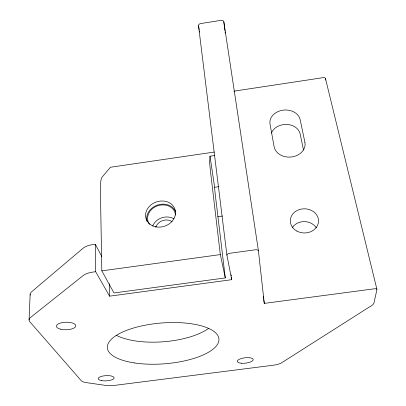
<?xml version="1.0" encoding="UTF-8"?>
<svg xmlns="http://www.w3.org/2000/svg" width="406" height="406" viewBox="0 0 406 406"><rect width="100%" height="100%" fill="white"/><g stroke="black" fill="none" stroke-linecap="round" stroke-linejoin="round"><path stroke-width="0.61" d="M29.07 319.918L30.14 294.386M325.455 80.084L325.51 78.82A2.334 1.487 -16.5 0 0 323.293 77.627L233.871 91.177M214.865 155.493L210.003 156.203L209.674 161.405A28.638 0.99 81.9 0 0 210.724 173.408L220.321 254.587L225.3 277.917L113.995 292.965L101.82 270.863L100.404 189.358A28.369 5.339 81.6 0 1 102.16 177.067L110.432 167.257L214.282 152.052M225.3 277.917L216.388 203.705A22.807 0.751 82 0 1 214.647 187.278L218.854 186.674M222.508 216.043L217.753 216.713M101.84 256.577L95.319 244.26L92.517 244.651A15.255 7.278 -1.3 0 0 83.078 248.239L31.612 291.807A14.012 5.912 -0.1 0 0 30.211 295.05M231.41 277.176L231.724 279.678L109.569 296.167L95.649 271.71L92.786 272.101A15.611 6.943 -1.7 0 0 83.123 275.598L30.567 317.456A14.311 5.613 -0.5 0 0 29.831 321.77L81.2 380.63A11.464 3.73 -2.8 0 0 86.524 382.65L105.819 385.436A11.221 3.608 -3.3 0 0 114.187 385.431L273.263 365.227A11.317 3.735 -7.4 0 0 281.018 363.167L369.323 307.012A13.525 5.075 -10.6 0 0 374.002 302.785L376.925 289.579A2.827 1.096 -11.2 0 0 374.403 288.793L264.286 303.389L263.722 299.623M101.82 270.863L220.321 254.587M376.93 289.387L325.49 78.561M303.49 150.032L300.161 133.97A14.819 11.81 -3.9 0 0 286.611 124.429A14.819 11.81 -3.9 0 0 271.431 133.031M264.286 303.389L258.429 250.857L223.838 21.848A2.568 1.913 -10.9 0 0 221.052 20.341L200.747 23.548A2.558 1.913 -8.5 0 0 198.534 25.837L226.913 255.181L231.724 279.678M198.534 25.837L199.168 29.587M199.376 30.836L199.59 32.089M263.255 296.487L263.535 298.369M210.003 156.203L214.647 187.278M223.838 21.848L224.944 30.612M225.102 31.866L225.259 33.119M231.095 274.679L231.253 275.928M109.28 283.713L109.569 296.167M95.319 244.26L95.649 271.71M226.913 255.181A3.177 1.482 -7 0 1 229.781 253.288L255.09 249.812A3.187 1.482 -8.1 0 1 258.429 250.857M292.487 227.375A13.692 11.84 1.5 0 1 304.546 221.595A13.692 11.84 1.5 0 1 316.36 227.898M149.494 224.345A14.19 11.992 -18.4 0 1 157.406 205.867A14.19 11.992 -18.4 0 1 175.504 215.018M147.114 221.514A15.098 12.759 -18.4 0 1 157.371 205.086A15.098 12.759 -18.4 0 1 175.641 211.714M152.702 226.071A13.789 11.779 -18.6 0 1 173.971 218.88M155.808 227.193A10.267 8.77 -18.6 0 1 172.012 221.529M208.395 328.525A54.942 21.63 -4.3 0 1 116.162 335.244M304.886 142.217L300.141 119.628A15.245 11.992 -4.1 0 0 282.804 110.188A15.245 11.992 -4.1 0 0 270.031 124.089L274.111 146.713A15.585 12.51 -3.3 0 0 291.929 156.924A15.585 12.51 -3.3 0 0 304.886 142.217M134.244 362.908A55.967 20.457 -4.5 0 0 218.941 340.045A55.967 20.457 -4.5 0 0 136.208 327.256A55.967 20.457 -4.5 0 0 134.244 362.908M101.383 380.564A7.988 2.609 -3.1 0 0 114.081 378.159A7.988 2.609 -3.1 0 0 102.997 375.997A7.988 2.609 -3.1 0 0 101.383 380.564M60.677 329.21A9.708 3.761 -1.3 0 0 75.8 326.069A9.708 3.761 -1.3 0 0 61.879 322.694A9.708 3.761 -1.3 0 0 60.677 329.21M241.413 363.248A8.018 2.695 -6.7 0 0 253.222 359.584A8.018 2.695 -6.7 0 0 241.134 358.579A8.018 2.695 -6.7 0 0 241.413 363.248M155.762 226.822A15.21 12.814 -18.4 0 0 175.219 210.176A15.21 12.814 -18.4 0 0 150.606 205.208A15.21 12.814 -18.4 0 0 155.762 226.822M296.867 231.075A14.124 12.089 0.8 0 0 318.522 221.422A14.124 12.089 0.8 0 0 297.842 210.161A14.124 12.089 0.8 0 0 296.867 231.075"/></g></svg>
